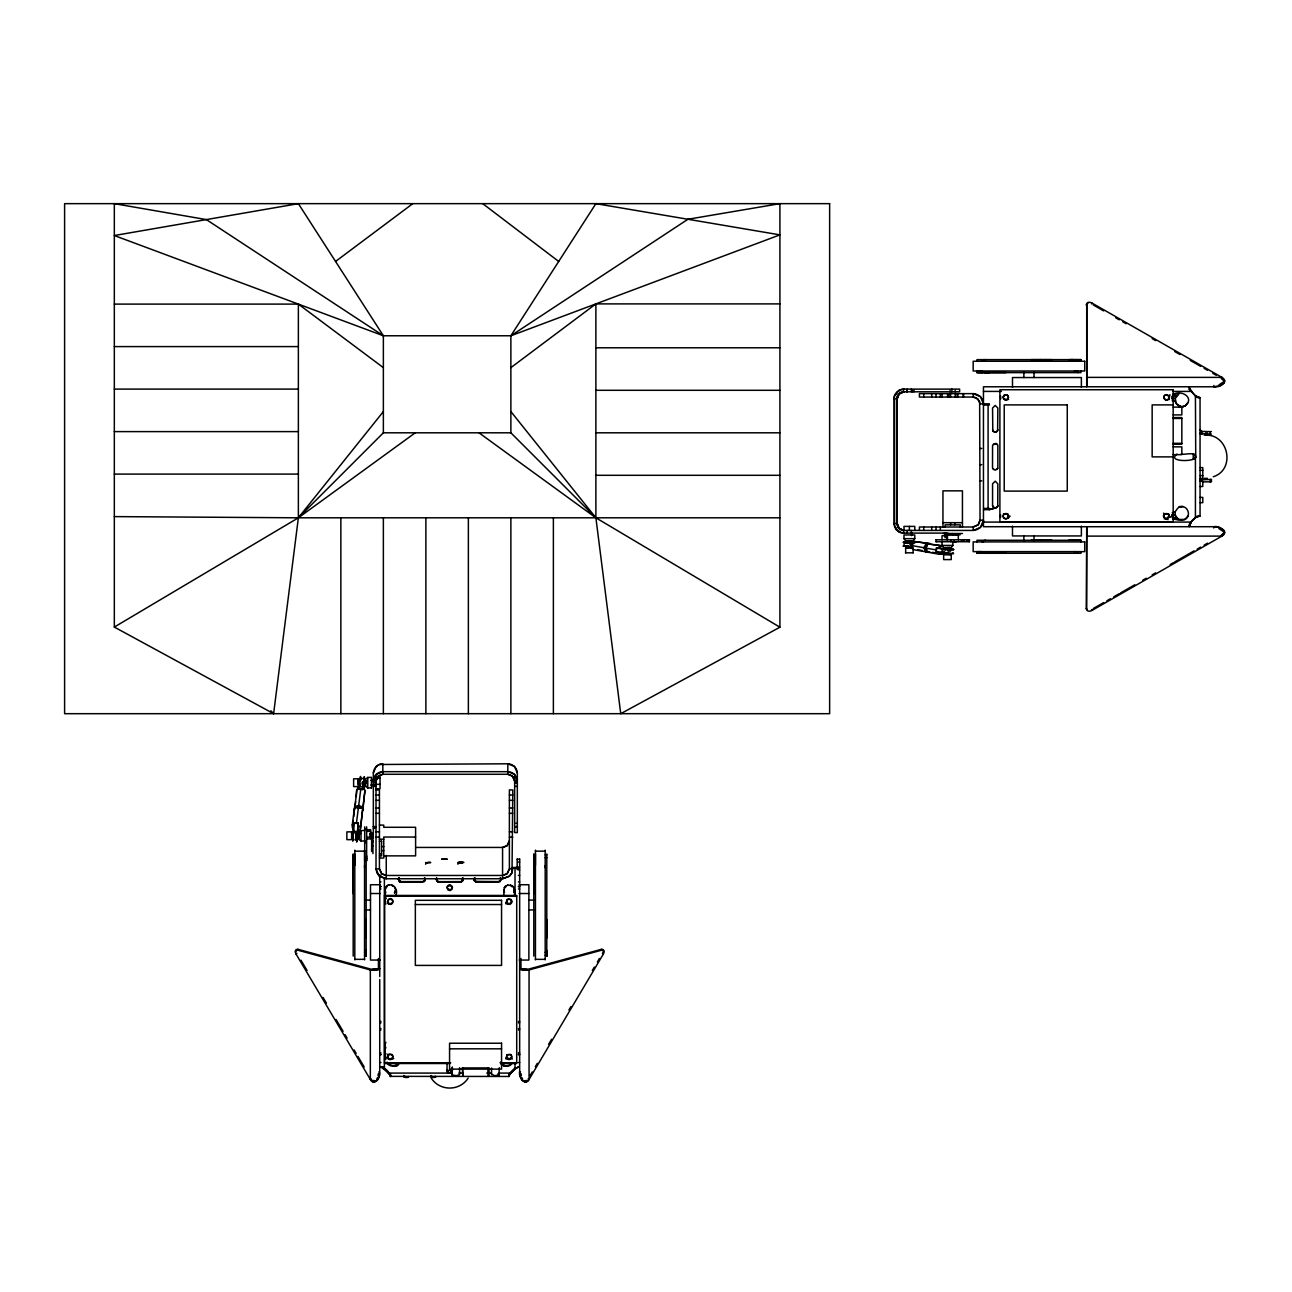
<?xml version="1.0" encoding="UTF-8"?>
<svg xmlns="http://www.w3.org/2000/svg" width="1292" height="1292" viewBox="0 0 1292 1292"><rect width="100%" height="100%" fill="white"/><g stroke="black" fill="none" stroke-linecap="round" stroke-linejoin="round"><path stroke-width="1.5" d="M353.184 873.586L353.184 867.691M354.799 853.883L354.799 865.382M358.853 836.925C356.64 840.737 359.887 837.2 356.027 839.525M358.853 835.795L358.853 834.89M358.756 838.266L359.063 837.232L357.997 838.169L358.853 838.104M355.235 833.453L358.853 833.453L358.853 834.729L358.062 832.597L357.19 833.211L356.883 839.735M365.62 781.482L365.62 782.435M362.002 783.291L365.62 780.4L364.78 780.336M365.62 785.019L363.989 785.068M363.989 783.13L366.33 782.71M370.675 833.55L373.275 833.615M370.675 838.104L370.675 829.722L366.653 829.722M366.653 837.377L370.675 836.925M370.675 835.924L373.275 836.441L373.275 833.372L369.964 833.388M370.675 834.89L373.275 835.391L369.964 835.407M387.697 903.35C386.647 900.734 389.247 897.052 391.944 899.264M533.806 873.586L533.806 867.691M535.437 853.915L535.437 865.382M907.485 540.912L906.483 541.283M947.779 553.186L947.456 554.268L947.811 553.412M353.184 893.612L353.184 865.382M358.853 834.729L358.853 833.55M366.169 950.298L366.169 956.161L366.169 955.24L364.554 955.24M366.169 919.436L366.169 938.105M366.653 858.631L366.637 860.957L366.653 826.832M533.806 893.612L533.806 854.803L535.437 854.803M546.807 950.298L546.807 956.161L546.807 955.24L545.192 955.24M546.807 919.436L546.807 938.105M911.587 535.615L911.603 532.159M364.699 843.337L364.715 840.365M388.198 903.722L387.697 901.768M907.485 547.953L907.501 545.547L907.42 548.05M949.362 547.388L949.184 548.438C949.2 545.87 952.349 551.716 950.912 549.019M353.378 831.337L352.328 824.571L354.444 807.92L358.562 806.563L362.648 808.485L360.5 828.43L357.803 833.34L358.336 822.891L356.705 837.684M353.572 839.622L353.055 837.119M353.927 831.402L352.328 824.571M354.444 807.92L353.717 816.754M354.493 823.86L354.493 822.746M354.589 809.987L356.737 790.042L359.434 785.116M356.737 790.042L356.285 796.663M356.834 838.282L358.514 836.473L358.805 837.442M362.794 810.552L364.925 790.607L363.31 785.391L362.777 789.59L358.901 789.315L358.934 787.668L359.031 786.618L362.907 786.893L364.392 776.702L364.441 780.513M364.925 790.607L360.5 828.43M362.777 789.59L362.826 787.732M363.666 786.683C362.907 783.824 365.329 777.38 363.779 779.512M944.872 554.187L943.967 552.411M358.853 833.728L357.464 832.096L357.48 834.131M372.936 840.704L372.936 842.368M351.618 837.668L353.007 839.429L353.281 838.298M390.539 1076.511L390.555 1075.574L390.523 1076.511M907.032 547.937L905.434 546.209L906.403 546.032M371.628 850.055L371.628 848.973M945.647 533.16L945.647 536.471M1213.802 385.484L1213.802 386.776C1218.841 388.214 1229.596 381.851 1221.925 377.377L1086.734 377.377L1086.734 385.484L1086.734 304.25A4.264 2.713 29.8 0 1 1092.031 303.087L1221.925 377.377L1224.719 380.882L1224.186 382.916L1220.665 385.533L1213.802 386.776L983.454 386.776L983.454 526.716L1213.802 526.716C1218.841 525.279 1229.596 531.642 1221.925 536.115L1086.734 536.115L1086.734 528.008L1086.249 608.37A4.264 2.713 -29.8 0 0 1086.685 609.598M944.694 552.298C945.566 556.448 941.674 550.909 945.243 553.283M353.023 837.038L353.136 834.551L353.071 835.536M505.786 1057.938L510.259 1058.665L511.697 1056.969L511.261 1054.837M359.79 783.178L359.887 786.327M360.355 778.721L360.339 779.512M352.813 837.41L354.46 822.665M360.565 780.255L360.516 776.444L358.901 789.315M516.267 1068.193C525.263 1063.058 508.386 1071.649 508.903 1076.462L390.555 1076.365L390.555 1073.975M352.942 837.749L352.748 839.009L353.023 836.134L352.781 841.253M356.754 836.618L356.721 842.029L357.157 840.171L355.203 840.026M366.169 927.898L366.169 928.803M546.807 927.898L546.807 928.803M1189.383 526.038C1190.61 518.431 1187.687 531.916 1191.095 522.081A13.873 13.873 0 0 1 1195.423 517.737L1197.216 516.073M364.296 780.723L363.601 779.108M914.203 541.51L930.208 543.657L914.203 541.51L910.004 543.125L913.024 543.657L911.958 545.595L912.814 547.55L910.359 547.469L910.166 543.528L903.334 542.236L906.451 541.687M911.748 547.533L911.958 543.657L913.024 543.657M953.286 553.525L936.102 552.055L936.361 548.066L945.469 548.632M936.732 548.066L936.635 550.004L924.781 547.889L927.026 543.787L943.047 545.935L927.026 543.787M510.195 1073.894L508.854 1076.511L508.822 1073.975M950.864 548.648L951.397 549.568L950.282 548.373M364.554 865.624L364.554 867.562M545.192 865.624L545.192 867.562M353.184 865.624L353.184 854.803L354.799 854.803M353.41 833.679L353.007 834.584L353.443 832.969M356.98 834.697C358.272 831.095 356.108 839.493 356.947 833.97M362.81 787.942L362.907 786.893M359.919 781.369L361.13 778.462M365.604 782.92L363.31 782.823L362.196 784.68M950.96 549.423L947.488 549.681M358.255 831.418L356.269 831.709M363.989 784.987L363.714 786.618M510.873 335.775L687.909 219.269L779.916 203.651L779.916 627.201L595.887 517.801L510.873 432.804L510.873 335.775L595.887 203.651L779.916 234.869L510.873 335.775L383.369 335.775L206.349 219.592L114.326 203.651L114.326 627.072L273.613 713.685L298.371 517.801L298.371 304.105L114.326 304.105M352.312 827.865L353.249 820.452M355.009 806.644L355.655 801.654M357.141 808.517L358.562 806.563L356.43 823.214L358.368 824.118M360.581 807.936L354.606 806.692L358.708 805.336L360.839 788.669M945.356 535.76L945.066 537.779M356.899 831.903L358.142 832.726L355.898 831.741M1189.754 524.859L1189.997 523.082L1189.528 525.521M357.012 839.509L357.916 838.976L357.093 838.879M907.388 543.399L907.162 540.977M992.789 430.688L992.563 408.046L995.195 405.413L997.844 408.046L997.618 430.688M995.793 508.014L993.548 507.498L992.563 505.447L992.563 483.822L995.195 481.173L997.844 483.822L997.731 506.206L995.793 508.014L989.333 509.662L983.454 509.662M378.007 1075.784L378.33 1073.781M364.279 776.944L363.973 778.559L360.08 778.301M357.157 840.171L356.657 841.528M383.546 1068.419L384.37 1068.581C372.629 1061.798 391.993 1073.975 390.539 1076.414M358.837 835.989L358.853 836.812M512.068 885.601L507.562 885.23M919.403 530.431L919.403 527.007L973.231 527.007L978.044 525.02L980.047 520.192L983.454 520.192L980.466 527.427L973.231 530.431L903.544 530.431L898.279 527.927L896.729 523.599L897.133 396.321L900.637 392.445L903.544 391.799L959.617 391.799L959.617 389.118L903.544 389.118L903.544 391.799M983.454 520.192C983.438 525.715 978.674 530.221 973.231 530.431L973.231 527.007L978.496 524.52L980.047 520.192L979.643 401.57L976.138 397.71L973.231 397.048L919.403 397.048L919.403 393.64L973.231 393.64L980.466 396.644L983.454 403.879L980.047 403.879L978.044 399.05L973.231 397.048L973.231 393.64C978.674 393.85 983.438 398.34 983.454 403.879M358.385 785.084L359.741 786.037M452.345 1070.196L449.697 1072.731A2.632 2.487 -1 0 1 448.76 1072.57L447.048 1070.196M1189.238 526.684L1189.238 525.473M895.259 395.19L895.824 394.205M896.729 398.614L898.731 393.802L904.093 391.799L898.812 394.286L897.262 398.614L897.262 523.599L898.812 527.927L901.17 529.768L904.093 530.431L903.964 526.393L914.784 526.393L914.784 530.431M510.502 903.269L511.713 901.719L511.325 899.813L511.325 902.478M373.34 832.726L373.34 773.02L376.117 766.495L379.202 764.493L507.821 763.798C512.859 763.798 517.123 768.013 517.333 773.02L517.333 832.629L514.652 832.516L514.652 776.314M373.34 780.901L376.117 774.376L382.836 771.679L507.821 771.679C512.859 771.695 517.123 775.894 517.333 780.901L514.652 780.901L512.149 775.781L507.821 774.279L382.836 774.279L378.508 775.781L376.02 780.901L373.34 780.901C373.533 775.894 377.813 771.695 382.836 771.679M376.02 780.901L378.023 776.217L382.836 774.279L382.836 763.798C377.813 763.798 373.533 768.013 373.34 773.02M500.795 878.011L500.828 880.03L498.389 881.596L475.747 881.37M501.038 879.044L500.069 881.661L498.389 882.242L475.747 882.016M462.924 878.011L462.471 880.74M463.053 879.012L462.471 877.995L462.471 881.37M997.844 429.671C997.909 433.03 992.498 433.03 992.563 429.671M997.586 506.593L997.844 505.447M1003.432 515.04C1001.575 518.835 1008.454 520.45 1008.454 516.186C1008.761 510.663 1002.608 516.219 1003.48 513.683M1165.982 518.77C1177.351 510.178 1154.095 514.135 1168.033 519.659M447.048 887.41L447.307 886.328C448.97 883.05 453.96 885.957 452.071 889.154L450.278 890.543L448.049 890.043L447.048 887.41L449.051 885.569M395.675 895.55C399.696 888.46 389.651 880.466 385.387 887.669L384.838 901.154L385.872 904.012M384.838 901.154L385.872 898.295M395.675 889.93L394.512 892.982L395.675 889.93L394.771 887.249M385.872 1059.214L384.838 1056.355L384.838 1045.131L385.872 1042.273M384.838 1056.355L385.872 1053.497M503.718 895.55L504.251 887.669L507.821 884.858M514.006 892.207L514.006 887.669L512.423 885.811M436.841 878.156L436.244 879.691L436.518 877.898M909.81 547.017L913.783 549.714L925.734 551.829L926.38 549.148M1190.691 522.388L1195.423 517.737L1195.423 457.982C1197.054 450.779 1184.183 455.22 1181.066 454.106M362.616 783.356C367.736 782.306 366.589 777.639 362.18 782.419M398.679 877.849L399.761 881.903M474.439 877.849L474.439 880.886L476.764 882.242L474.196 879.61M474.132 879.691L475.068 877.817L474.196 879.109M513.909 892.401L514.539 889.93L513.134 886.603M371.628 839.348L371.628 838.137M949.103 551.216L950.702 549.585M357.69 782.403L359.354 779.351L358.029 781.272M363.294 785.697C361.97 786.683 363.811 784.987 362.6 785.035M351.618 837.797L353.346 838.088M392.784 885.44L393.64 885.844M351.618 838.072C353.314 838.573 352.231 835.181 353.055 836.715M355.865 835.31L355.946 834.357M997.731 468.334L995.195 470.191L992.676 468.334M353.475 831.967L352.199 833.437L353.104 833.728M944.323 548.276L943.451 549.552L945.922 547.517M944.84 549.714C950.621 547.711 940.867 550.586 945.211 547.792M944 552.136L944.678 554.252L943.37 552.443M357.755 835.472L356.124 836.086L356.043 837.91M912.62 542.818L906.144 541.946M947.989 549.908L948.231 550.941L947.601 549.585M1224.025 381.576L1218.937 384.903M949.749 549.617L948.376 548.987M948.877 554.543L949.297 553.574L945.356 553.299L946.293 553.364M1190.029 524.132L1191.095 522.081L983.454 522.081M391.896 885.052L392.542 886.118M386.776 1057.841L389.021 1054.094L391.944 1054.466M1000.735 398.97L1000.606 396.014M1000.606 514.878L1000.606 517.478M1187.881 402.652L1185.006 405.995L1180.872 406.932M1187.881 516.073L1185.006 519.416L1181.825 520.208L1173.023 519.029M1177.06 454.106C1166.434 461.696 1193.259 462.132 1195.568 457.675M507.013 1054.837L506.561 1056.969L507.982 1058.649L505.673 1058.729M926.106 547.227L927.058 545.854L926.154 543.641L923.909 547.727L925.734 551.829L929.788 551.846L925.314 551.054M376.666 1079.385L377.474 1077.673M997.505 430.914L995.195 432.319L992.902 430.914M997.505 506.69L995.195 508.079L992.902 506.69M366.653 855.853L366.653 858.34M399.099 1062.735C397.5 1072.344 380.769 1058.907 390.378 1065.803M512.504 1062.735C510.211 1067.434 502.895 1067.644 500.44 1062.945M398.598 878.14L398.937 881.273L401.005 882.242L422.613 882.242L424.826 880.999M398.421 879.109L399.293 877.817L398.679 878.479M474.358 878.14L474.196 880.256L475.618 881.984M1195.859 517.494L1200.058 515.879L1200.042 397.613M909.778 543.528C909.939 542.269 909.455 539.798 910.036 541.849L912.055 543.286M357.27 836.312L356.124 836.086M387.697 1056.969L387.729 1058.568L387.648 1054.191M1190.449 523.26L1191.095 522.081L1190.659 522.856M908.147 541.606C909.81 545.579 907.291 540.831 909.213 540.88M895.13 395.417L897.472 392.009M1091.53 303.943L1092.031 303.087M1224.057 380.946L1221.424 378.249L1221.925 377.377M1224.057 532.546L1221.424 535.243L1221.925 536.115L1092.031 610.405A4.264 2.713 -29.8 0 1 1086.734 609.243L1086.249 608.37M463.053 879.723L461.179 881.596L438.537 881.645L436.841 880.579M530.221 1075.348L532.256 1071.924M535.308 1066.756L537.343 1063.316M548.551 1044.421L551.603 1039.253M568.9 1010.037L570.935 1006.597M592.317 970.502L594.352 967.078M597.405 961.91L599.44 958.47M519.659 858.954L519.659 1071.633C518.286 1076.688 524.665 1086.863 529.058 1079.482L603.364 954.013A4.264 2.196 -51.4 0 0 602.185 950.04L601.313 949.345L528.186 969.226L519.659 968.661L523.212 970.244L529.058 969.921L602.185 950.04M906.063 543.399L906.128 542.188M353.33 831.967L351.618 833.728L352.409 832.597M907.065 541.122L907.792 543.27M943.984 548.971L943.515 549.746L944.404 548.955M925.734 551.829L927.026 549.778M297.208 950.04L298.081 949.345L371.208 969.226L379.735 968.661L376.166 970.244L370.336 969.921L297.208 950.04A4.264 2.196 51.4 0 0 296.03 954.013L370.336 1079.482C374.728 1086.863 381.108 1076.688 379.735 1071.633L379.735 979.578M390.055 1075.542L389.926 1074.669L390.281 1076.058M510.437 1073.474L515.847 1068.419M945.13 549.278L936.312 548.083M365.62 783.372L362.632 784.971L363.65 783.824M1003.626 395.933L1006.403 394.738L1008.018 395.933M1008.002 398.695L1006.403 399.89L1003.626 398.695M1165.901 394.738C1161.04 396.127 1166.321 403.007 1168.872 398.453L1168.921 399.68L1169.922 394.625M424.826 880.369L422.613 881.596L401.005 881.596L398.421 879.61M425.068 880.03L424.293 881.015M353.604 832.872L352.538 833.647L353.427 832.08M914.784 538.651L913.169 540.815L905.579 540.815L903.964 538.651L903.964 534.969L914.784 534.969L914.784 538.651L903.964 538.651M952.866 541.736L952.866 545.418L951.235 547.582L943.661 547.582L942.029 545.418L942.029 541.736M506.093 904.029L506.932 899.813L506.932 902.478M457.966 862.572C463.683 859.971 463.957 865.156 457.966 862.572C472.145 862.119 456.286 862.442 457.966 864.219M511.47 867.707L519.659 867.142L517.171 868.192M1004.175 395.239L1003.173 397.306L1004.175 399.373M1007.469 399.373L1008.487 399.373L1007.469 399.373L1008.454 397.306L1007.469 395.239M383.369 411.55L298.371 517.801L114.326 627.072M424.293 881.661L425.02 878.011M398.469 1062.88C395.982 1067.014 389.231 1066.546 387.019 1062.315M511.89 1062.88C509.419 1066.966 502.669 1066.594 500.44 1062.395M509.856 1073.103L515.346 1067.87M356.188 837.733L356.883 836.893M520.951 968.661L529.058 969.921L529.058 1079.482L527.604 1081.259L525.569 1082.179L521.952 1080.128L520.208 1076.188L520.305 1071.633M388.973 884.907L387.325 885.634M505.64 887.588L504.348 887.556M379.735 968.661L375.681 970.292L370.336 969.921L370.336 1079.482L371.789 1081.259L373.824 1082.179L377.442 1080.128L379.186 1076.188L379.089 1071.633M357.836 828.333L360.516 825.136M1223.847 533.241L1221.424 535.243M425.569 862.572C435.533 864.09 428.363 859.729 425.569 864.219M456.625 1075.655L452.184 1075.122L452.523 1074.137M459.581 1067.709L459.581 1074.686L456.447 1075.671M499.326 1067.709L498.938 1075.122L494.481 1075.671L491.913 1074.25M360.145 779.496L358.385 780.384L360.161 779.286M408.789 1076.494C409.435 1078.303 401.586 1077.463 404.816 1076.236M435.146 1076.252C438.586 1077.916 428.185 1077.803 431.899 1076.236M945.356 553.299C944.727 555.027 942.401 552.314 944.613 552.378M510.873 432.804L383.369 432.804L298.371 517.801L114.326 516.606M468.188 1078.045C459.742 1091.385 439.651 1091.385 431.205 1078.045M452.345 1066.966L452.345 1070.826A2.649 2.552 0 0 1 450.924 1073.087L388.698 1073.087A13.873 13.405 0 0 0 384.37 1068.904L383.95 1068.662M1195.423 457.982L1195.423 455.511A2.632 2.632 0 0 0 1193.097 454.122M378.427 968.661L370.336 969.921M353.62 832.129L352.377 833.356L353.604 831.822M357.593 838.346L355.785 839.396M1211.428 434.112L1200.107 433.514M906.306 543.011L905.385 543.254M1222.054 383.724L1223.54 382.513M1185.006 405.995C1195.116 398.13 1181.792 389.36 1173.039 394.464M1185.006 519.416C1191.369 516.315 1188.236 505.673 1180.872 506.561M996.778 469.61L997.86 468.059L997.844 445.255L995.89 443.382L992.563 445.255L992.514 467.914L993.613 469.61M296.03 954.013L296.902 953.318M1184.877 406.027L1181.825 406.802L1176.544 404.251L1175.236 398.534L1178.934 393.931L1172.958 394.286M370.336 1079.482L371.208 1078.788M1184.877 519.449L1178.643 519.416L1175.768 516.073M924.781 547.889L926.606 551.991L938.557 554.123L940.624 552.492L945.276 552.508M385.387 887.669L387.067 886.328L384.838 889.93L385.872 892.788M1221.925 536.115L1224.719 532.611L1224.186 530.576L1218.501 527.249L1213.802 526.716L1213.802 528.008M900.023 390.022L899.167 390.685L900.443 389.829M950.767 553.654L950.072 554.575M511.196 902.737L509.129 903.706L505.77 902.72L507.756 903.269M507.062 1054.756L510.825 1054.466M515.024 1068.258L510.695 1073.087L498.728 1073.087M388.198 1057.938C390.184 1060.506 394.351 1057.373 392.38 1054.837M510.873 367.639L595.887 303.895L779.916 303.895M335.549 261.452L412.794 203.651M415.249 432.804L298.371 517.801L779.916 517.801M371.466 788.023L371.466 777.332L367.784 777.477L365.62 779.044L365.62 786.424M364.699 830.53L361.017 830.53L358.853 832.096L358.853 839.493L361.017 840.995L364.699 840.995M950.104 550.101L947.456 548.147L948.667 547.63M949.055 553.493L947.892 554.3M993.451 443.98L996.956 443.98M1004.433 395.11L1005.483 394.738A2.649 2.649 0 0 1 1008.261 398.324L1008.261 398.324A2.649 2.649 0 0 1 1003.722 398.921A2.649 2.649 0 0 1 1005.467 394.69M1007.195 399.503L1004.433 399.503M901.477 392.316L899.264 393.802L897.262 398.614L894.048 398.614L894.048 523.599L896.196 529.639L899.49 532.191L904.093 533.111C898.78 533.241 894.129 528.929 894.048 523.599L897.262 523.599L899.264 528.428L901.477 529.898M507.74 899.038L511.083 899.474M353.653 832.597L352.894 833.146M382.335 1067.757L383.369 1067.144L381.592 1067.353M389.764 1074.944L384.047 1067.87M909.972 547.42L903.463 545.918M1093.258 608.548L1103.659 602.605M1106.921 600.748L1110.329 598.794M1113.752 596.839L1119.243 593.69M1120.584 592.915L1134.828 584.775M1142.806 580.205L1146.23 578.251M1152.157 574.859L1155.613 572.889M1170.148 564.572L1173.572 562.618M1174.67 561.988L1194.083 550.877M1197.183 549.116L1200.656 547.13M1204.112 545.143L1207.568 543.173M436.841 881.209L438.376 882.242L461.179 882.242L463.053 880.353L462.972 878.237M779.916 627.201L620.741 713.685L595.887 517.801L595.887 303.895M945.017 552.798L943.531 552.976L944.953 553.251M527.071 1080.403L524.197 1080.952M903.14 546.112L903.996 546.355L904.19 542.478L903.334 542.236M365.62 783.017L363.601 784.599M1164.851 514.119L1163.511 513.15M943.871 552.685L944.5 553.913L944 552.847M1196.667 517.042L1199.767 515.928M1213.269 476.764C1235.604 469.69 1228.821 434.467 1205.759 435.081M488.651 1067.919L462.568 1067.951M947.456 552.863L945.582 553.073L947.456 552.395M352.942 838.686L351.973 838.137L352.974 839.025M362.81 807.258L360.743 808.081L360.113 807.484L362.81 807.258L358.708 805.336M375.197 1080.952L373.194 1081.049M357.513 807.225L358.998 807.096M518.883 867.772L511.47 868.337M1172.474 513.021C1176.867 512.617 1176.592 505.931 1181.825 506.69M938.557 554.123L945.421 553.057M945.34 534.807L960.117 534.807M994.614 508.014L989.333 509.662L989.333 508.434L983.81 508.434M1198.605 516.267L1199.38 516.025M375.471 1080.774L372.322 1080.403M526.183 1081.049L523.922 1080.774M1171.779 515.976L1175.236 514.959L1175.236 511.955L1172.328 512.666M949.216 533.531L947.843 533.515M365.991 781.838C364.069 780.093 366.314 780.32 364.279 780.497M380.93 1066.966L383.013 1066.804M388.198 902.737C390.184 905.304 394.351 902.171 392.38 899.636M376.02 789.977L379.428 789.977L379.428 868.87L381.915 873.973L386.243 875.459L502.572 875.459L507.401 873.537L509.387 868.87L509.387 789.864L512.795 789.977L512.02 872.665L509.807 875.863L502.572 878.754L386.243 878.754L379.751 876.509L377.006 873.101L376.02 868.87L376.02 776.96M529.058 969.921L523.712 970.292L519.659 968.661M502.572 875.459L506.9 873.973L509.387 868.87L512.795 868.87L511.826 873.101L509.064 876.509L502.572 878.754L502.572 847.439L507.401 845.501L509.387 840.85L506.9 845.937L502.572 847.439L416.331 847.439M966.739 539.798L968.596 539.798M984.843 359.628L985.78 359.628M961.087 539.814L964.43 539.798M1171.796 396.402L1176.576 395.788L1173.104 395.481M365.62 781.256L363.956 780.691L365.781 780.707M1173.12 518.011L1176.544 517.672L1178.902 519.545L1172.942 519.19M360.371 778.85L361.518 778.737M947.068 547.598L948.877 547.582M1171.682 398.76L1175.268 398.469L1171.763 397.548M984.843 372.629L989.236 372.629M984.843 553.267L989.236 553.267M1075.945 359.628L1071.116 359.628M981.952 372.629L1005.919 372.629M1071.116 540.266L1075.945 540.266M952.446 549.778L953.706 549.552L942.272 549.245L942.078 553.121L944.807 553.444M952.252 553.67L953.141 553.606M981.952 553.267L1005.919 553.267M1074.459 371.03L1075.784 370.998M983.487 541.897L982.114 541.897M1074.459 551.652L1075.784 551.636M355.817 836.845L356.899 836.796M357.513 832.985L358.062 833.841M450.214 885.553L449.099 885.569M1164.254 518.786L1165.901 518.754M982.114 361.259L983.002 361.243M369.657 833.986L373.275 833.938M360.775 833.421L358.239 833.453M1008.454 516.186L1010.15 516.17M1075.832 359.644L1080.936 359.628L1080.936 361.259M1051.979 359.628L1031.081 359.628M981.92 371.014L976.962 370.998L976.962 372.629L982.114 372.629M1075.832 540.282L1080.936 540.266L1080.936 541.897M1051.979 540.266L1031.081 540.266M981.92 551.652L976.962 551.636L976.962 553.267L982.114 553.267M369.964 834.422L373.275 834.422L370.675 834.341M369.964 836.441L373.275 836.441M369.964 837.959L373.275 837.943L370.675 837.862M114.326 346.595L298.371 346.595M595.887 347.79L779.916 347.79M1080.936 359.628L976.962 359.628L976.962 361.259M976.962 372.629L1080.936 372.629L1080.936 370.998M114.326 389.102L298.371 389.102M595.887 390.297L779.916 390.297M983.454 391.411L1001.429 391.411M1173.12 391.411L1191.095 391.411L1197.216 397.419M1198.411 397.613L1200.058 397.613M983.454 403.831L989.333 403.831L989.333 405.058L983.454 405.058M1173.168 404.897L1152.157 404.897L1152.157 456.883L1173.168 456.883M1179.225 406.932L1183.23 406.932M1173.168 407.109L1181.841 407.109L1181.841 414.91L1173.168 414.91M1173.168 417.591L1181.841 417.591L1181.841 444.19L1173.168 444.19M1173.168 418.447L1181.841 418.447M114.326 431.609L298.371 431.609M1199.832 433.337L1202.238 434.112L1201.318 431.415L1211.428 431.641M595.887 432.804L779.916 432.804M1204.16 435.146L1207.358 435.146M1173.168 443.317L1181.841 443.317M1173.168 446.854L1181.841 446.854L1181.841 454.655L1173.168 454.655M980.047 448.469L981.758 448.469M980.047 464.668L981.758 464.668M1200.058 467.623L1202.787 467.623L1202.787 478.444L1200.058 478.444M1200.058 470.32L1202.787 470.32M114.326 474.099L298.371 474.099M595.887 475.295L779.916 475.295M1200.058 475.618L1202.787 475.618M1204.16 478.347L1207.358 478.347M980.047 480.882L981.758 480.882M1200.058 481.222L1202.787 481.222L1202.787 486.503L1200.058 486.503M1200.058 497.404L1202.787 497.404L1202.787 502.685L1200.058 502.685M1179.225 506.561L1183.23 506.561M1198.411 515.879L1200.058 515.879M1008.196 517.317A2.649 2.649 0 0 0 1005.596 513.554A2.649 2.649 0 0 0 1003.642 517.688A2.649 2.649 0 0 0 1008.196 517.317L1009.213 517.333M942.95 522.679L962.443 522.679M947.327 533.111L903.544 533.111L903.544 530.431M942.95 533.515L962.443 533.515M958.454 534.597L946.923 534.597L947.068 539.798M935.828 539.798L969.565 539.798L969.145 541.736M1080.936 540.266L976.962 540.266L976.962 541.897M935.828 541.736L969.565 541.736M942.029 545.418L952.866 545.418M905.482 548.05L913.073 548.05L913.073 552.815M905.482 552.815L913.234 552.815M976.962 553.267L1080.936 553.267L1080.936 551.636M376.02 776.67L380.042 776.67L380.042 788.75L376.02 788.75M376.02 778.285L380.042 778.285M371.014 780.32L374.632 780.32M515.992 780.174L517.333 780.174M365.62 780.691L366.524 780.691M515.992 781.272L517.333 781.272M363.294 782.322L365.62 782.322M515.992 782.758L517.333 782.758M373.34 782.887L376.02 782.887M514.652 782.887L517.333 782.887M376.02 784.325L380.042 784.325M373.34 785.229L374.68 785.229M373.34 786.392L376.02 786.392M514.652 786.392L517.333 786.392M371.466 787.926L367.784 787.926L365.62 786.36M376.02 795.016L379.428 795.016M509.387 795.016L512.795 795.016M376.02 800.329L379.428 800.329M509.387 800.329L512.795 800.329M376.02 808.017L379.428 808.017M509.387 808.017L512.795 808.017M376.02 813.314L379.428 813.314M509.387 813.314L512.795 813.314M515.992 823.279L517.333 823.279M379.428 825.12L383.756 825.12L383.756 827.284L415.604 827.284L415.604 855.869L383.756 855.869M373.34 826.492L374.68 826.492M515.992 826.492L517.333 826.492M373.34 826.799L376.02 826.799M514.652 826.799L517.333 826.799M373.34 828.317L374.68 828.317M364.699 829.238L366.653 829.238M366.653 831.337L370.675 831.337M376.02 831.822L379.428 831.822M509.387 831.822L512.795 831.822M357.658 833.921L360.646 833.372M376.02 837.119L379.428 837.119M415.604 837.038L383.756 837.038L383.756 858.033L379.428 858.033M509.387 837.119L512.795 837.119M366.653 838.912L371.854 838.912M379.428 839.202L383.756 839.202M379.428 841.286L381.592 841.286M371.628 845.889L372.936 845.889M381.592 846.599L383.756 846.599M381.592 850.637L383.756 850.637M354.799 851.153L364.554 851.153M535.437 851.153L545.192 851.153M379.428 853.802L381.592 853.802M545.192 854.803L546.807 854.803M379.428 855.934L381.592 855.934L381.592 840.995M545.192 857.743L546.807 857.743M517.188 859.228L519.659 859.228M518.431 862.022L519.659 862.022M518.431 869.807L519.659 869.807M379.735 875.411L380.962 875.411M518.431 875.411L519.659 875.411M379.735 881.903L380.962 881.903M518.431 881.903L519.659 881.903M380.252 884.729L370.497 884.729L370.497 960.053L380.252 960.053M510.372 884.891L511.874 886.683M519.142 884.729L528.88 884.729L528.88 960.053L519.142 960.053M379.735 886.296L380.962 886.296M518.431 886.296L519.659 886.296M379.735 886.764L380.962 886.764M518.431 886.764L519.659 886.764M379.735 888.961L380.962 888.961M518.431 888.961L519.659 888.961M370.497 893.515L380.252 893.515M519.142 893.515L528.88 893.515M449.568 1063.51L384.58 1063.51L384.58 895.437L516.719 895.437L516.719 1063.51L501.554 1063.51L500.44 1062.315M384.58 896.131L516.719 896.131M365.087 900.104L370.497 900.104M528.88 900.104L534.307 900.104M415.346 904.529L501.554 904.529M365.087 909.939L370.497 909.939M528.88 909.939L534.307 909.939M364.554 952.301L366.169 952.301M545.192 952.301L546.807 952.301M354.799 959.342L364.554 959.342M535.437 959.342L545.192 959.342M379.735 1021.455L380.962 1021.455M518.431 1021.455L519.659 1021.455M379.735 1022.828L380.962 1022.828M518.431 1022.828L519.659 1022.828M379.735 1028.577L380.962 1028.577M518.431 1028.577L519.659 1028.577M379.735 1029.95L380.962 1029.95M518.431 1029.95L519.659 1029.95M449.568 1048.829L501.554 1048.829M379.735 1052.883L380.962 1052.883M518.431 1052.883L519.659 1052.883M379.735 1054.256L380.962 1054.256M518.431 1054.256L519.659 1054.256M379.735 1054.805L380.962 1054.805M518.431 1054.805L519.659 1054.805M391.395 1058.665L393.769 1058.665M379.735 1062.525L380.962 1062.525M518.431 1062.525L519.659 1062.525M384.58 1062.799L450.65 1062.799M500.698 1062.799L516.719 1062.799M447.08 1070.357L452.313 1070.357M458.886 1073.087L462.875 1073.087M486.777 1073.087L490.766 1073.087M1068.662 359.628L1073.054 359.628M1068.662 540.266L1073.054 540.266M370.82 785.035L374.292 785.052M369.964 837.313L373.275 837.329L370.675 837.232M1007.469 518.253L1008.487 518.253M953.512 541.736L956.451 541.736M910.004 543.125L914.655 543.141M949.039 549.617L948.296 549.181M949.152 553.687L946.842 553.412M957.534 534.807L956.258 534.807M352.991 839.364L352.345 838.815L353.701 839.768M984.843 540.266L985.538 540.266M911.958 543.657L910.166 543.528M1040.544 359.628L1039.834 359.628M1165.982 394.722L1168.872 396.176M1040.544 540.266L1039.834 540.266M358.482 783.146L357.997 781.692L358.062 783.889L358.385 782.71M371.466 780.384L374.502 780.481M946.745 549.698L947.795 549.746M946.552 553.574L947.585 553.622M462.778 1067.983L462.778 1076.349M1171.618 514.733L1175.236 514.959L1176.544 517.672L1171.763 517.091M358.901 788.459L362.777 788.718M354.379 823.02L358.368 823.262M353.314 831.354L357.206 831.628M905.611 546.274L908.874 546.645L908.47 545.87M462.827 1076.349L462.261 1067.741M949.846 548.761L953.69 549.536L952.834 549.294M911.958 545.595L923.909 547.727M940.624 552.492L936.102 552.055M917.837 549.73L922.327 550.521M932.388 552.314L935.796 552.911M939.219 553.525L942.627 554.139M386.243 875.459L381.431 873.537L379.428 868.87L376.02 868.87L379.008 875.863L386.243 878.754L386.243 855.449M507.821 771.679L514.539 774.376L517.333 780.901M1006.145 394.738L1007.195 395.11M904.093 530.431L898.731 528.428L896.729 523.599M357.222 837.894L358.062 838.072M399.858 881.338L401.005 882.242L399.858 881.984M1199.412 397.468C1194.648 400.1 1184.893 378.088 1190.691 391.105M354.606 806.692L357.286 807.29M1201.302 431.431L1200.058 429.477L1200.995 431.205M1200.252 433.66L1202.238 434.112L1200.042 433.563M1172.296 400.827L1175.236 401.537L1172.474 400.472M1181.825 406.802L1178.643 405.995L1175.768 402.652M1202.238 431.641L1200.349 430.462M1199.461 397.484L1195.423 395.756L1195.73 456.738A2.632 2.632 0 0 1 1193.097 459.371M352.942 838.137L352.135 836.958L352.974 838.686M497.856 1073.894L499.326 1074.686M438.101 881.483L436.518 880.191M438.101 882.129L436.244 879.044M383.369 335.775L114.326 235.532L298.371 203.651L383.369 335.775L383.369 432.804M359.919 786.053L358.385 784.163M502.378 1064.56L503.783 1065.157M503.783 1065.803L500.44 1063.025M390.378 1065.157L387.035 1062.395M475.521 881.273L474.439 880.256M399.761 881.273L398.356 879.044M450.278 885.569L452.071 886.942M1218.937 528.59L1224.025 531.916M360.242 786.198L358.934 785.148L359.79 785.794M364.296 780.11L365.329 780.707M1093.258 304.944L1103.659 310.887M1115.787 317.816L1119.243 319.802M1122.716 321.789L1126.172 323.759M1152.157 338.617L1155.613 340.603M1174.67 351.505L1179.871 354.476M1190.255 360.42L1200.656 366.363M1204.112 368.349L1207.568 370.32M1212.768 373.307L1216.24 375.278M1221.424 378.249L1223.847 380.252M359.289 785.811L358.95 784.615L360.323 786.085M900.443 532.385L897.084 529.898M478.993 432.804L595.887 517.801L510.873 411.55M905.789 546.597L907.759 548.422M298.371 304.105L383.369 367.639M482.74 203.651L558.693 261.452M897.601 530.301L900.023 532.191M950.169 550.085L950.508 551.216M603.364 954.013L602.492 953.318A4.264 2.196 -51.4 0 0 601.313 949.345M528.186 1078.788L529.058 1079.482M389.522 1073.103L388.698 1072.457A13.873 13.405 0 0 0 384.37 1068.258M511.18 1057.97L512.359 1059.004M905.74 546.29L906.952 547.501L906.063 547.162M448.469 1073.087L450.924 1073.087M1168.872 517.333L1169.922 517.284L1169.131 516.186A2.649 2.649 0 0 0 1165.174 513.893A2.649 2.649 0 0 0 1165.174 518.463A2.649 2.649 0 0 0 1169.131 516.186M270.884 710.762L273.613 713.685M505.657 885.941L505.124 886.587M504.445 892.433L503.718 889.93M447.307 888.525L450.214 889.913L452.345 888.056M501.409 1063.477L502.184 1064.414M385.872 1047.99L384.838 1045.131M500.133 877.801L501.038 879.691M424.374 877.801L425.068 878.705M356.624 839.574L355.962 838.46M938.977 545.918L940.818 548.599M1168.872 515.056L1170.132 517.026M300.971 960.198L307.076 970.502M323 997.408L326.424 1003.157M336.065 1019.453L338.068 1022.844M338.633 1023.797L343.091 1031.323M345.093 1034.714L347.096 1038.106M354.137 1049.96L356.14 1053.351M357.965 1056.452L364.166 1066.917M1091.53 609.549L1092.031 610.405M895.13 526.797L895.824 528.008L895.259 527.023M926.154 543.641L927.236 545.692M384.58 895.437L385.953 898.198M521.92 1077.673L522.711 1079.385M945.663 549.972L944.759 548.502L944.613 549.665M358.562 806.563L359.047 808.34M992.563 505.447L992.821 506.593M517.333 773.02L514.539 766.495L507.821 763.798L507.821 774.279L512.649 776.217L514.652 780.901M1189.254 386.889L1189.238 388.02M521.064 1073.781L521.387 1075.784M546.791 956.015L546.807 853.947M366.153 956.015L366.169 859.164M946.067 533.16L946.115 536.794M945.13 533.16L945.13 536.471M1210.216 431.641L1210.216 434.112M1210.216 479.38L1210.216 481.851M1207.164 432.868L1207.164 434.112M1205.759 432.868L1205.759 434.112M1193.259 454.138L1193.259 459.354M1086.734 304.25L1086.734 386.776M1086.734 526.716L1086.734 609.243M1081.372 387.309L1081.372 377.555L1012.492 377.555L1012.492 387.309M1081.372 526.183L1081.372 535.938L1012.492 535.938L1012.492 526.183M1077.899 370.998L1077.899 372.629M1077.899 551.636L1077.899 553.267M1034.036 372.144L1034.036 377.555M1034.036 535.938L1034.036 541.348M1023.862 372.144L1023.862 377.555M1023.862 535.938L1023.862 541.348M988.089 405.058L988.089 508.434M979.998 370.998L979.998 372.629M979.998 551.636L979.998 553.267M963.541 393.64L963.541 397.048M963.299 393.64L963.299 397.048M962.443 527.007L962.443 490.847L942.95 490.847L942.95 527.007M960.279 527.007L960.279 524.843L945.114 524.843L945.114 527.007M958.309 534.597L958.309 539.798M957.776 393.64L957.776 397.048M957.259 393.64L957.259 397.048M955.289 393.64L955.289 397.048M955.159 390.459L955.159 391.799M954.772 522.679L954.772 524.843M954.255 540.767L954.255 541.736M952.688 533.515L952.688 534.807M951.881 389.118L951.881 391.799M951.122 539.798L951.122 541.736M950.605 522.679L950.605 524.843M950.541 393.64L950.541 397.048M950.088 390.459L950.088 391.799M950.088 393.64L950.088 397.048M948.118 393.64L948.118 397.048M947.601 393.64L947.601 397.048M947.456 539.798L947.456 535.76L942.029 535.76L942.029 539.798M942.078 393.64L942.078 397.048M940.35 393.64L940.35 397.048M940.35 527.007L940.35 530.431M936.232 539.798L936.232 541.736M936.022 393.64L936.022 397.048M936.022 527.007L936.022 530.431M931.693 393.64L931.693 397.048M931.693 527.007L931.693 530.431M923.732 393.64L923.732 397.048M923.732 527.007L923.732 530.431M914.058 390.459L914.058 391.799M912.588 390.459L912.588 391.799M911.328 389.118L911.328 391.799M911.328 530.431L911.328 533.111M909.374 526.393L909.374 530.431M907.146 389.118L907.146 391.799M907.146 530.431L907.146 533.111M906.774 390.459L906.774 391.799M905.676 548.05L905.676 552.815M894.581 398.614L894.581 523.599M553.38 517.801L553.38 713.685M545.192 850.152L545.192 959.827M535.437 850.152L535.437 959.827M533.806 853.883L533.806 956.096M525.295 969.436L525.295 970.357M520.951 958.535L520.951 969.824M517.188 858.954L517.188 869.694M515.024 867.707L515.024 896.422M515.024 1062.88L515.024 1068.904M514.539 889.93L514.539 895.55M510.873 517.801L510.873 713.685M491.525 1067.983L491.525 1074.686M488.861 1067.741C489.943 1078.352 487.31 1080.08 488.005 1067.999M468.366 517.801L468.366 713.685M451.796 1067.983L451.796 1074.686M447.048 1062.444L447.048 1070.826M430.834 1075.461L430.834 1076.785M425.875 517.801L425.875 713.685M403.75 1075.461L403.75 1076.785M384.37 878.366L384.37 1068.904M383.369 517.801L383.369 713.685M379.735 875.168L379.735 976.591M378.427 958.535L378.427 969.824M374.099 969.436L374.099 970.357M372.936 834.196L372.936 853.673M371.628 836.344L371.628 851.509M367.784 777.332L367.784 788.023M364.699 826.832L364.699 860.973M364.554 850.152L364.554 959.827M361.017 830.481L361.017 841.092M354.799 850.152L354.799 959.827M353.184 853.883L353.184 956.096M340.862 517.801L340.862 713.685M1086.249 305.122A4.264 2.713 29.8 0 1 1087.929 303.216M448.469 1073.087A2.649 2.552 0 0 1 447.048 1070.826M296.191 951.623A4.264 2.196 51.4 0 1 298.081 949.345M364.166 784.777L363.924 787.103L364.166 784.761M894.597 395.417L894.048 398.614C894.129 393.285 898.78 388.973 904.093 389.118L899.49 390.022L894.597 395.417M447.048 859.148L441.767 859.148L447.048 859.148M363.601 785.552L365.071 785.148L363.601 785.552M1200.042 479.93L1211.46 479.38L1211.46 481.851L1202.238 481.851L1202.238 479.38L1200.042 479.93M911.829 542.785L911.248 541.38L911.829 542.785M829.642 203.651L64.6 203.651L64.6 713.685L829.642 713.685L829.642 203.651M1084.731 361.259L973.167 361.259L973.167 370.998L1084.731 370.998L1084.731 361.259M1173.168 389.732L999.895 389.732L999.895 521.855L1173.168 521.855L1173.168 389.732M1067.257 404.897L1004.223 404.897L1004.223 491.105L1067.257 491.105L1067.257 404.897M1084.731 541.897L973.167 541.897L973.167 551.636L1084.731 551.636L1084.731 541.897M951.251 554.833L943.644 554.833L943.644 559.597L951.251 559.597L951.251 554.833M358.385 778.818L353.62 778.818L353.62 786.586L358.385 786.586L358.385 778.818M351.618 831.87L346.854 831.87L346.854 839.655L351.618 839.655L351.618 831.87M501.554 900.314L415.346 900.314L415.346 965.415L501.554 965.415L501.554 900.314M501.554 1043.225L449.568 1043.225L449.568 1069.114L501.554 1069.114L501.554 1043.225M953.496 553.412L952.624 553.17L953.48 553.428M1190.32 390.765L1189.254 389.312L1190.32 390.765M1165.174 399.599A2.649 2.649 0 0 0 1169.131 397.306A2.649 2.649 0 0 0 1165.174 395.029A2.649 2.649 0 0 0 1165.174 399.599M388.456 903.722A2.649 2.552 0 0 0 392.833 902.43A2.649 2.552 0 0 0 389.473 899.41A2.649 2.552 0 0 0 388.456 903.722M388.456 1058.923A2.649 2.552 0 0 0 392.833 1057.631A2.649 2.552 0 0 0 389.473 1054.611A2.649 2.552 0 0 0 388.456 1058.923M507.336 1058.923A2.649 2.552 0 0 0 511.713 1057.631A2.649 2.552 0 0 0 508.354 1054.611A2.649 2.552 0 0 0 507.336 1058.923M507.336 903.722A2.649 2.552 0 0 0 511.713 902.43A2.649 2.552 0 0 0 508.354 899.41A2.649 2.552 0 0 0 507.336 903.722"/></g></svg>
